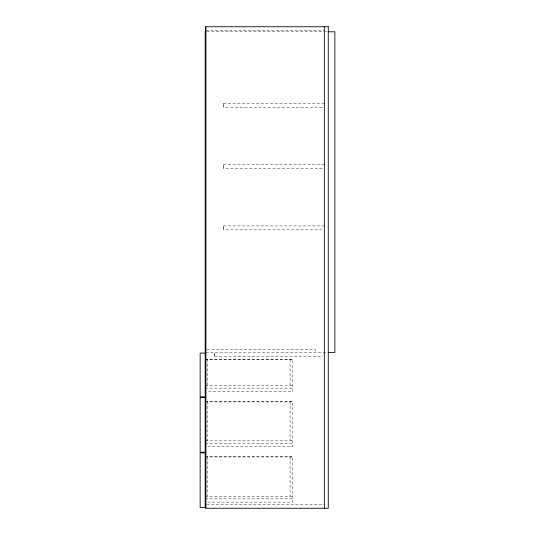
<?xml version="1.0" encoding="UTF-8"?>
<svg xmlns="http://www.w3.org/2000/svg" width="535" height="535" viewBox="0 0 535 535"><rect width="100%" height="100%" fill="white"/><g stroke="black" fill="none" stroke-linecap="round" stroke-linejoin="round"><path stroke-width="0.4" stroke-dasharray="2.67 2.01" d="M205.835 30.689L324.33 30.689M206.844 31.786L327.373 31.786M324.457 103.355L223.342 103.355L223.342 107.294L324.457 107.294M324.457 164.633L223.342 164.633L223.342 168.572L324.457 168.572M324.457 225.917L223.342 225.917L223.342 229.856L324.457 229.856M206.798 349.79L315.703 349.79L315.703 352.418M205.968 352.418L327.373 352.418M214.722 353.073L214.588 357.012L214.722 352.418M214.722 356.357L322.799 356.357M205.179 359.206L292.725 359.206L292.725 391.379L206.844 391.379M205.179 359.64L292.725 359.64M205.179 385.467L292.725 385.467M205.179 388.096L292.725 388.096M205.179 401.444L292.725 401.444L292.725 446.752L206.844 446.752M205.179 401.885L292.725 401.885M205.179 440.84L292.725 440.84M205.179 443.468L292.725 443.468M205.179 456.816L292.725 456.816L292.725 502.124L206.844 502.124M205.179 456.95L292.725 456.95M205.179 496.212L292.725 496.212M205.179 498.841L292.725 498.841M206.671 504.311L324.33 504.311M290.097 359.206L290.097 385.467M290.097 401.444L290.097 440.84M290.097 456.816L290.097 496.212M223.476 103.355L223.476 107.294M223.476 164.633L223.476 168.572M223.476 225.917L223.476 229.856M207.807 359.206L207.807 385.467M207.807 401.444L207.807 440.84M207.807 456.816L207.807 496.212"/><path stroke-width="0.8" d="M328.202 31.786L334.856 31.786L334.856 352.418L328.202 352.418M324.33 26.75L324.33 508.25M205.835 26.75L205.835 508.25M205.179 31.786L205.179 352.418M328.269 26.75L205.701 26.75L205.701 508.25L328.269 508.25L328.269 26.75M205.179 353.073L200.143 353.073L200.143 396.85L205.179 396.85L205.179 353.073M205.179 397.505L200.143 397.505L200.143 452.222L205.179 452.222L205.179 397.505M205.179 452.877L200.143 452.877L200.143 507.595L205.179 507.595L205.179 452.877"/></g></svg>
